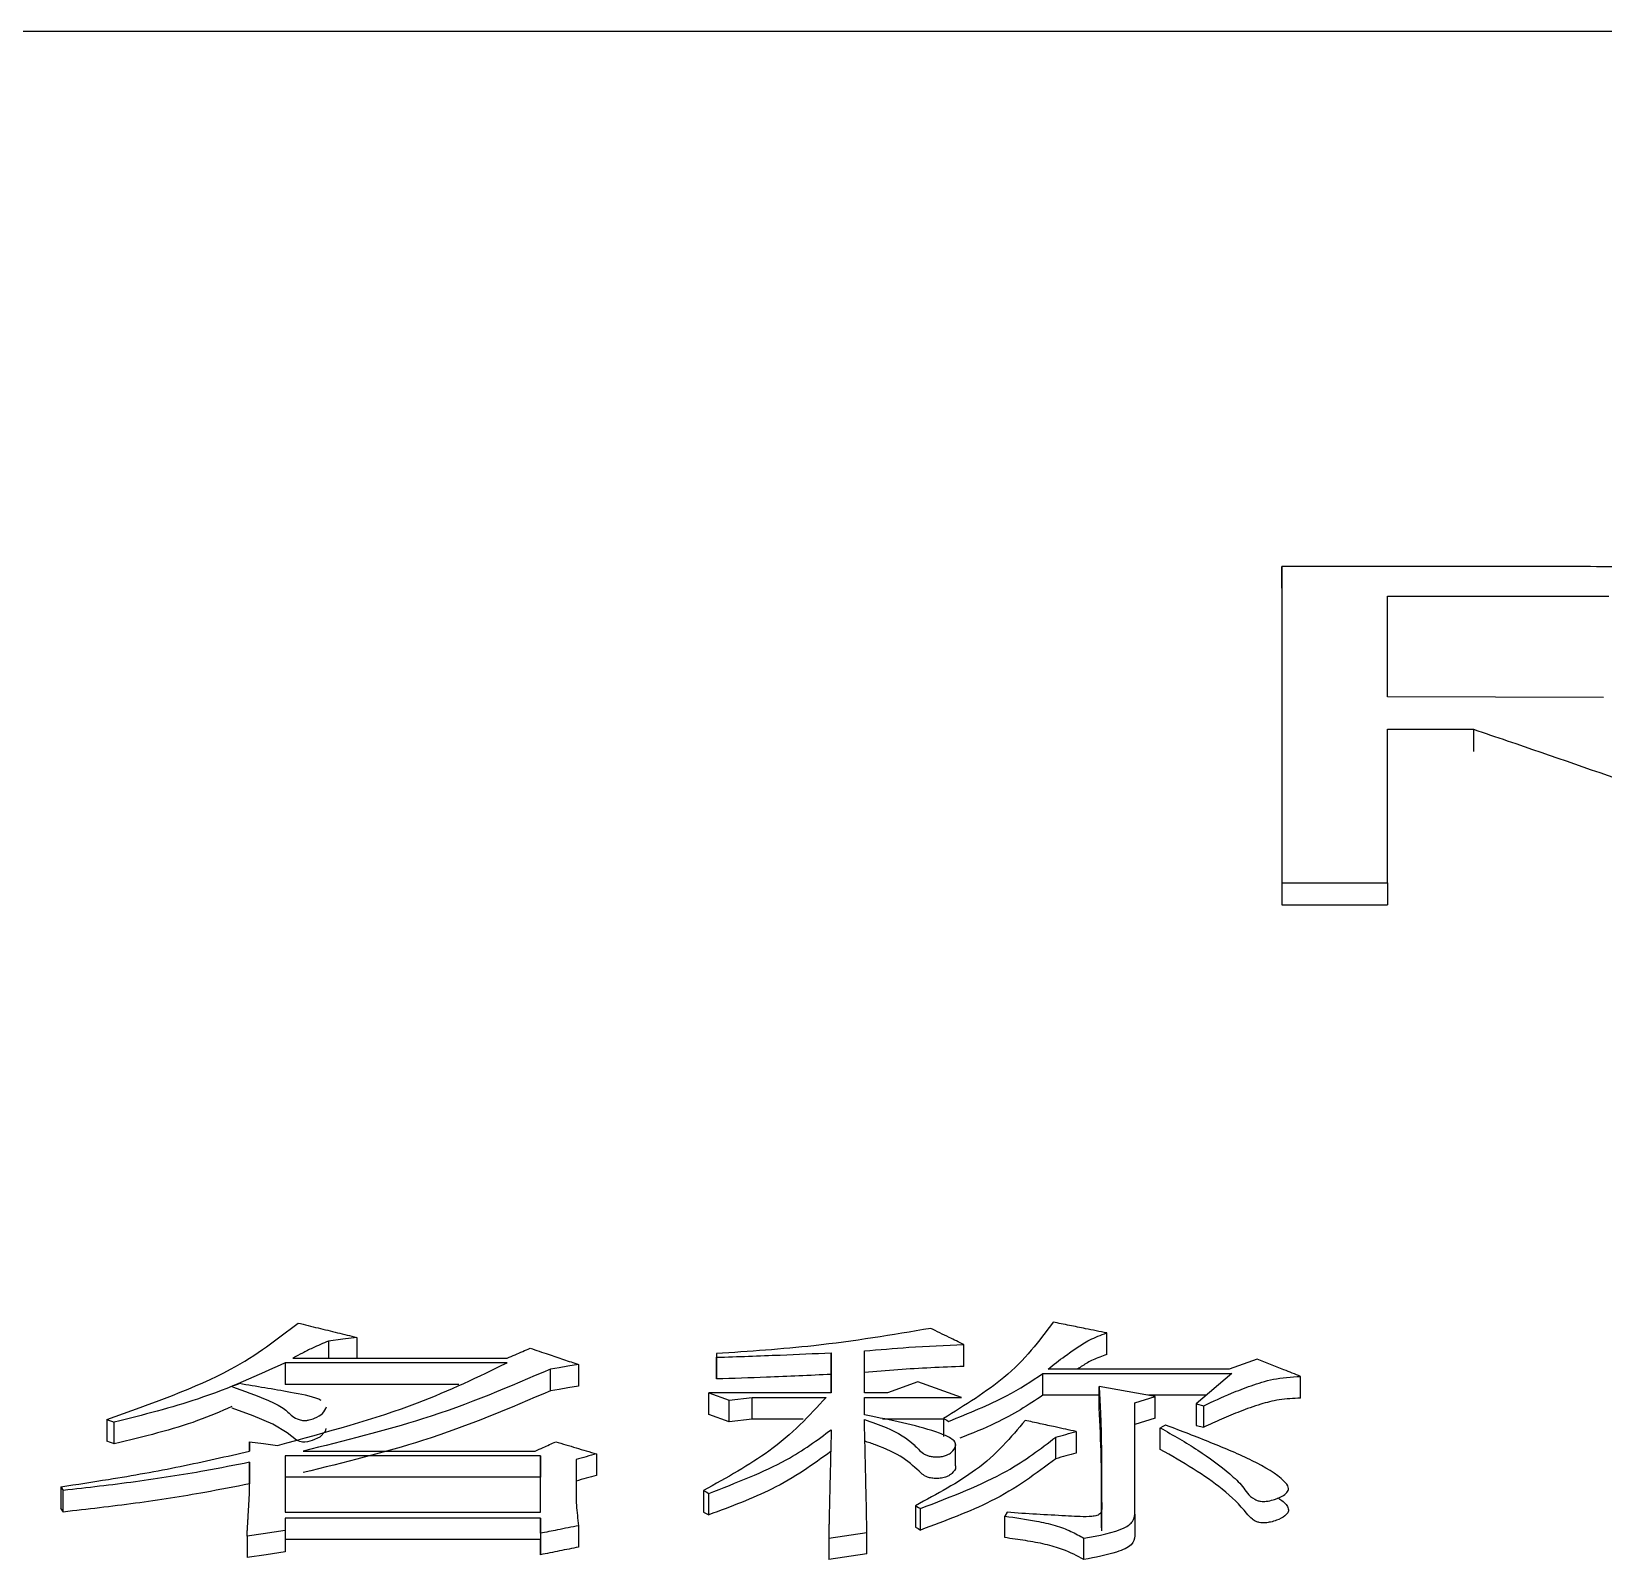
# Model space of a CAD drawing. Header units: millimetres. Extents: x 1953 to 4389, y 564 to 2287.
# Drawn here: x 2472.54 to 2479.2, y 2101.98 to 2108.46 of the extents above; entities that cross this region are included whole.
import ezdxf

# ---------------------------------------------------------------- set-up
doc = ezdxf.new("R2010")
doc.units = ezdxf.units.MM

msp = doc.modelspace()

# ---------------------------------------------------------------- linework, layer by layer
at = {"color": 7, "linetype": 'Continuous', "lineweight": 25}
for p, q in [((2504.6079, 2108.4563), (2467.6079, 2108.4578)), ((2477.8377, 2106.0966), (2477.8377, 2106.1886)), ((2478.8383, 2106.1886), (2477.8377, 2106.1886)), ((2478.2865, 2105.6354), (2478.2864, 2106.0628)), ((2478.2864, 2106.0628), (2479.2239, 2106.0628)), ((2479.2019, 2105.6335), (2478.2865, 2105.6354)), ((2478.2865, 2105.4982), (2478.651, 2105.4982)), ((2478.2865, 2104.8478), (2478.2865, 2105.4982)), ((2478.651, 2105.4982), (2478.651, 2105.4045)), ((2477.8378, 2104.8478), (2477.8378, 2104.7532)), ((2477.8378, 2104.8478), (2478.2865, 2104.8478)), ((2478.2865, 2104.8478), (2478.2865, 2104.7532)), ((2477.8378, 2104.7532), (2478.2865, 2104.7532)), ((2473.7962, 2102.904), (2473.7962, 2102.8312)), ((2473.9152, 2102.9193), (2473.9152, 2102.8312)), ((2476.4897, 2102.7966), (2476.4897, 2102.8887)), ((2473.6448, 2102.8312), (2474.5534, 2102.8312)), ((2475.4404, 2102.8504), (2475.4404, 2102.835)), ((2475.4404, 2102.8504), (2475.4404, 2102.7584)), ((2475.4404, 2102.743), (2475.4404, 2102.835)), ((2475.9272, 2102.8542), (2475.9272, 2102.6843)), ((2475.9272, 2102.7622), (2475.9272, 2102.8542)), ((2476.0679, 2102.6843), (2476.0679, 2102.8619)), ((2477.7337, 2102.8273), (2477.6147, 2102.7849)), ((2474.5534, 2102.812), (2473.6122, 2102.812)), ((2473.6122, 2102.812), (2473.6122, 2102.7201)), ((2474.7372, 2102.6931), (2474.7372, 2102.785)), ((2474.8563, 2102.8043), (2474.8563, 2102.7123)), ((2475.4404, 2102.7584), (2475.4404, 2102.743)), ((2475.9272, 2102.6843), (2475.9272, 2102.7622)), ((2476.825, 2102.6738), (2476.825, 2102.7657)), ((2476.825, 2102.7657), (2477.6255, 2102.7656)), ((2477.6147, 2102.7849), (2476.8467, 2102.785)), ((2477.6255, 2102.7656), (2477.4741, 2102.6375)), ((2477.9176, 2102.6622), (2477.9176, 2102.754)), ((2474.3476, 2102.72), (2473.6122, 2102.7201)), ((2475.408, 2102.6843), (2475.4945, 2102.6532)), ((2475.9272, 2102.6843), (2475.408, 2102.6843)), ((2475.408, 2102.5925), (2475.408, 2102.6843)), ((2476.1652, 2102.6843), (2476.0679, 2102.6843)), ((2476.295, 2102.7309), (2476.1652, 2102.6843)), ((2476.4789, 2102.6648), (2476.295, 2102.7309)), ((2477.301, 2102.6687), (2477.063, 2102.7115)), ((2477.063, 2102.6196), (2477.063, 2102.7115)), ((2475.4945, 2102.6532), (2475.5919, 2102.6649)), ((2475.4945, 2102.5614), (2475.4945, 2102.6532)), ((2475.5919, 2102.6649), (2475.9056, 2102.6649)), ((2476.0679, 2102.6649), (2476.4789, 2102.6648)), ((2476.0679, 2102.5907), (2476.0679, 2102.6649)), ((2477.063, 2102.6738), (2476.825, 2102.6738)), ((2477.2145, 2102.6415), (2477.301, 2102.6687)), ((2477.2145, 2102.1694), (2477.2145, 2102.6415)), ((2477.5169, 2102.6737), (2477.273, 2102.6738)), ((2477.301, 2102.577), (2477.301, 2102.6687)), ((2477.4741, 2102.6375), (2477.5066, 2102.6297)), ((2477.4741, 2102.6375), (2477.4741, 2102.5458)), ((2477.5066, 2102.538), (2477.5066, 2102.6297)), ((2472.8551, 2102.5712), (2472.8551, 2102.4796)), ((2472.8875, 2102.4678), (2472.8875, 2102.5595)), ((2475.4945, 2102.5614), (2475.408, 2102.5925)), ((2475.5919, 2102.5731), (2475.4945, 2102.5614)), ((2475.8076, 2102.5731), (2475.5919, 2102.5731)), ((2476.4031, 2102.5731), (2476.1444, 2102.5731)), ((2476.4031, 2102.5751), (2476.4031, 2102.4991)), ((2477.301, 2102.577), (2477.2145, 2102.5497)), ((2476.8791, 2102.4049), (2476.8791, 2102.4964)), ((2476.9657, 2102.52), (2476.9657, 2102.4285)), ((2477.3226, 2102.4442), (2477.3226, 2102.5357)), ((2477.4741, 2102.5458), (2477.5066, 2102.538)), ((2473.4609, 2102.4372), (2473.4609, 2102.4768)), ((2473.4609, 2102.4768), (2473.4609, 2102.4372)), ((2473.6123, 2102.4174), (2473.6123, 2102.1775)), ((2474.6941, 2102.4174), (2473.6123, 2102.4174)), ((2473.688, 2102.4372), (2474.6724, 2102.4372)), ((2474.6941, 2102.1775), (2474.6941, 2102.4174)), ((2474.6941, 2102.4174), (2474.6941, 2102.326)), ((2474.932, 2102.4253), (2474.932, 2102.3339)), ((2476.4544, 2102.4603), (2476.4544, 2102.4698)), ((2476.4544, 2102.3772), (2476.4544, 2102.4593)), ((2473.4609, 2102.262), (2473.4609, 2102.3897)), ((2473.4609, 2102.3897), (2473.4609, 2102.2983)), ((2474.8455, 2102.4015), (2474.8455, 2102.2499)), ((2472.6604, 2102.286), (2472.6712, 2102.27)), ((2472.6604, 2102.286), (2472.6604, 2102.1948)), ((2473.4609, 2102.2619), (2473.4609, 2102.2983)), ((2474.6941, 2102.326), (2473.6123, 2102.326)), ((2474.6941, 2102.1775), (2474.6941, 2102.326)), ((2472.6712, 2102.1788), (2472.6712, 2102.27)), ((2475.3863, 2102.27), (2475.3863, 2102.1787)), ((2475.408, 2102.1667), (2475.408, 2102.2579)), ((2473.6123, 2102.1775), (2474.6941, 2102.1775)), ((2474.6941, 2102.1533), (2473.6123, 2102.1533)), ((2473.6123, 2102.1533), (2473.6123, 2102.1007)), ((2474.6941, 2102.0885), (2474.6941, 2102.1533)), ((2474.6941, 2102.1533), (2474.6941, 2102.0622)), ((2476.2842, 2102.2057), (2476.2842, 2102.1145)), ((2476.3058, 2102.1025), (2476.3058, 2102.1936)), ((2476.6736, 2102.1775), (2476.6628, 2102.1613)), ((2477.0739, 2102.0984), (2477.0739, 2102.1895)), ((2477.2145, 2102.1694), (2477.2145, 2102.0783)), ((2473.6123, 2102.1007), (2473.6123, 2102.0097)), ((2474.6941, 2102.0885), (2474.6941, 2101.9975)), ((2474.8563, 2102.1209), (2474.8563, 2102.0299)), ((2475.9164, 2102.0682), (2476.0787, 2102.0925)), ((2476.0787, 2102.0015), (2476.0787, 2102.0925)), ((2473.4501, 2102.0764), (2473.4501, 2101.9854)), ((2474.6941, 2102.0622), (2473.6123, 2102.0622)), ((2474.6941, 2101.9975), (2474.6941, 2102.0622)), ((2475.9164, 2102.0682), (2475.9164, 2101.9772)), ((2476.9982, 2101.9772), (2476.9982, 2102.0682)), ((2476.0787, 2102.0015), (2475.9164, 2101.9772))]:
    msp.add_line(p, q, dxfattribs=at)
at = {"color": 7, "linetype": 'Continuous', "lineweight": 25, "flags": 128}
for points in [[(2473.9152, 2102.9193), (2473.8557, 2102.9117), (2473.7962, 2102.904)], [(2474.8563, 2102.8043), (2474.8101, 2102.7968), (2474.7737, 2102.7909), (2474.7373, 2102.785)], [(2473.4176, 2102.7232), (2473.4093, 2102.7202), (2473.3972, 2102.7159), (2473.3915, 2102.7138)], [(2474.8563, 2102.7123), (2474.8101, 2102.7049), (2474.7737, 2102.699), (2474.7373, 2102.6931)], [(2473.785, 2102.5336), (2473.7814, 2102.5196), (2473.7583, 2102.4965), (2473.7268, 2102.4815), (2473.7062, 2102.4762), (2473.6958, 2102.4751), (2473.685, 2102.4755), (2473.6745, 2102.4777), (2473.6597, 2102.4835), (2473.6197, 2102.5149), (2473.5602, 2102.5507), (2473.4768, 2102.5867), (2473.3874, 2102.6189), (2473.3851, 2102.6197), (2473.3851, 2102.6197)], [(2475.5919, 2102.5731), (2475.5919, 2102.596), (2475.5919, 2102.619), (2475.5919, 2102.6419), (2475.5919, 2102.6649)], [(2472.8551, 2102.5712), (2472.8633, 2102.5682), (2472.8754, 2102.5638), (2472.8875, 2102.5595)], [(2476.4031, 2102.5751), (2476.4086, 2102.5721), (2476.4167, 2102.5677), (2476.4248, 2102.5633)], [(2477.3442, 2102.5475), (2477.3334, 2102.5416), (2477.3227, 2102.5357)], [(2472.8875, 2102.4678), (2472.8792, 2102.4708), (2472.871, 2102.4738), (2472.8551, 2102.4796)], [(2473.4609, 2102.4768), (2473.5203, 2102.4689), (2473.5798, 2102.461)], [(2475.3863, 2102.27), (2475.3972, 2102.2639), (2475.408, 2102.2579)], [(2475.3863, 2102.1787), (2475.3918, 2102.1757), (2475.3973, 2102.1726), (2475.408, 2102.1667)], [(2476.2842, 2102.2057), (2476.2897, 2102.2026), (2476.2977, 2102.1981), (2476.3058, 2102.1936)], [(2476.6628, 2102.0702), (2476.6628, 2102.1072), (2476.6628, 2102.1343), (2476.6628, 2102.1613)], [(2473.6123, 2102.1007), (2473.5653, 2102.0937), (2473.5183, 2102.0866), (2473.4501, 2102.0764)], [(2476.2842, 2102.1145), (2476.2897, 2102.1114), (2476.2952, 2102.1084), (2476.3058, 2102.1025)], [(2473.6123, 2102.0097), (2473.5312, 2101.9975), (2473.4501, 2101.9854)]]:
    msp.add_lwpolyline(points, dxfattribs=at)
at = {"color": 7, "linetype": 'Continuous', "lineweight": 25}
for points, knots in [([(2477.8377, 2106.1886), (2477.8377, 2106.0118), (2477.8377, 2105.5982), (2477.8378, 2105.121), (2477.8378, 2104.8478)], [0, 0, 0, 0, 0.427525, 1, 1, 1, 1]), ([(2479.9711, 2106.172), (2479.9612, 2106.1724), (2479.9462, 2106.173), (2479.9263, 2106.1738), (2479.9114, 2106.1744), (2479.8914, 2106.1752), (2479.8715, 2106.176), (2479.8515, 2106.1767), (2479.8366, 2106.1773), (2479.8216, 2106.1778), (2479.8016, 2106.1785), (2479.7816, 2106.1792), (2479.7616, 2106.1798), (2479.7466, 2106.1802), (2479.7166, 2106.1811), (2479.6514, 2106.1827), (2479.5709, 2106.1841), (2479.4301, 2106.1859), (2479.261, 2106.1876), (2479.0436, 2106.1885), (2478.9068, 2106.1886), (2478.8383, 2106.1886)], [0, 0, 0, 0, 0.026604, 0.039906, 0.053209, 0.066511, 0.093115, 0.106417, 0.119719, 0.133022, 0.146324, 0.172928, 0.18623, 0.199533, 0.212835, 0.266046, 0.372479, 0.425688, 0.638532, 0.819249, 1, 1, 1, 1]), ([(2477.8377, 2106.0923), (2477.8377, 2105.9155), (2477.8377, 2105.5024), (2477.8378, 2105.0258), (2477.8378, 2104.7532)], [0, 0, 0, 0, 0.428082, 1, 1, 1, 1]), ([(2478.651, 2105.4982), (2478.6986, 2105.482), (2478.9362, 2105.4012), (2479.3611, 2105.2539), (2479.9259, 2105.0535), (2480.3006, 2104.9163), (2480.488, 2104.8477)], [0, 0, 0, 0, 0.077607, 0.388036, 0.694012, 1, 1, 1, 1]), ([(2472.8551, 2102.5712), (2473.0446, 2102.6383), (2473.3798, 2102.757), (2473.5795, 2102.9126), (2473.6663, 2102.9803)], [0, 0, 0, 0, 0.5655186, 1, 1, 1, 1]), ([(2473.6664, 2102.9803), (2473.6949, 2102.9733), (2473.7506, 2102.9597), (2473.8335, 2102.9394), (2473.888, 2102.926), (2473.9152, 2102.9193)], [0, 0, 0, 0, 0.343461, 0.671731, 1, 1, 1, 1]), ([(2476.349, 2102.9574), (2476.1859, 2102.9301), (2475.8931, 2102.8811), (2475.5794, 2102.8598), (2475.4404, 2102.8504)], [0, 0, 0, 0, 0.557097, 1, 1, 1, 1]), ([(2476.4897, 2102.8887), (2476.4687, 2102.899), (2476.4348, 2102.9156), (2476.3879, 2102.9385), (2476.362, 2102.9511), (2476.3491, 2102.9574)], [0, 0, 0, 0, 0.4477993, 0.7238996, 1, 1, 1, 1]), ([(2476.8683, 2102.984), (2476.8088, 2102.904), (2476.702, 2102.7605), (2476.4949, 2102.632), (2476.4031, 2102.5751)], [0, 0, 0, 0, 0.556899, 1, 1, 1, 1]), ([(2477.0955, 2102.9383), (2477.0656, 2102.9443), (2477.0128, 2102.9549), (2476.937, 2102.9702), (2476.8912, 2102.9794), (2476.8683, 2102.984)], [0, 0, 0, 0, 0.394861, 0.69743, 1, 1, 1, 1]), ([(2473.7962, 2102.904), (2473.7729, 2102.8942), (2473.7341, 2102.8778), (2473.6851, 2102.853), (2473.6582, 2102.8385), (2473.6448, 2102.8312)], [0, 0, 0, 0, 0.429081, 0.714347, 1, 1, 1, 1]), ([(2476.0679, 2102.8619), (2476.1304, 2102.8675), (2476.2695, 2102.88), (2476.4116, 2102.8856), (2476.4897, 2102.8887)], [0, 0, 0, 0, 0.449849, 1, 1, 1, 1]), ([(2476.8467, 2102.785), (2476.8701, 2102.8035), (2476.9087, 2102.834), (2476.9682, 2102.8752), (2477.0199, 2102.9104), (2477.0702, 2102.9289), (2477.0955, 2102.9383)], [0, 0, 0, 0, 0.337761, 0.556951, 0.777135, 1, 1, 1, 1]), ([(2477.0955, 2102.8462), (2477.0955, 2102.8539), (2477.0955, 2102.8694), (2477.0955, 2102.9001), (2477.0955, 2102.9231), (2477.0955, 2102.9383)], [0, 0, 0, 0, 0.2525, 0.505, 1, 1, 1, 1]), ([(2474.5534, 2102.8312), (2474.5647, 2102.8361), (2474.5866, 2102.8456), (2474.619, 2102.8597), (2474.6402, 2102.8688), (2474.6508, 2102.8734)], [0, 0, 0, 0, 0.347839, 0.673919, 1, 1, 1, 1]), ([(2474.6508, 2102.8734), (2474.6763, 2102.8648), (2474.7234, 2102.849), (2474.7919, 2102.826), (2474.8348, 2102.8115), (2474.8563, 2102.8043)], [0, 0, 0, 0, 0.373043, 0.686521, 1, 1, 1, 1]), ([(2475.4404, 2102.835), (2475.5308, 2102.838), (2475.6933, 2102.8435), (2475.8553, 2102.8509), (2475.9272, 2102.8542)], [0, 0, 0, 0, 0.555754, 1, 1, 1, 1]), ([(2477.0955, 2102.8462), (2477.0752, 2102.8392), (2477.035, 2102.8254), (2476.9988, 2102.8031), (2476.9787, 2102.7895), (2476.9719, 2102.7849)], [0, 0, 0, 0, 0.401498, 0.797434, 1, 1, 1, 1]), ([(2477.9176, 2102.754), (2477.894, 2102.7635), (2477.8515, 2102.7804), (2477.7902, 2102.8048), (2477.7525, 2102.8198), (2477.7337, 2102.8273)], [0, 0, 0, 0, 0.386102, 0.693051, 1, 1, 1, 1]), ([(2473.6122, 2102.812), (2473.4949, 2102.7578), (2473.2836, 2102.6602), (2473.0094, 2102.5905), (2472.8875, 2102.5595)], [0, 0, 0, 0, 0.555264, 1, 1, 1, 1]), ([(2473.5798, 2102.461), (2473.7868, 2102.5176), (2474.1533, 2102.6177), (2474.4321, 2102.7531), (2474.5534, 2102.812)], [0, 0, 0, 0, 0.564995, 1, 1, 1, 1]), ([(2474.7373, 2102.785), (2474.5645, 2102.7107), (2474.2534, 2102.5768), (2473.862, 2102.4803), (2473.688, 2102.4373)], [0, 0, 0, 0, 0.555354, 1, 1, 1, 1]), ([(2475.9272, 2102.7622), (2475.8358, 2102.7581), (2475.6738, 2102.7507), (2475.5113, 2102.7454), (2475.4404, 2102.743)], [0, 0, 0, 0, 0.564211, 1, 1, 1, 1]), ([(2476.4897, 2102.7966), (2476.3961, 2102.7926), (2476.2542, 2102.7865), (2476.1151, 2102.7741), (2476.0678, 2102.7699)], [0, 0, 0, 0, 0.659861, 1, 1, 1, 1]), ([(2476.4248, 2102.5633), (2476.5109, 2102.5981), (2476.6637, 2102.66), (2476.776, 2102.7335), (2476.825, 2102.7657)], [0, 0, 0, 0, 0.563218, 1, 1, 1, 1]), ([(2477.5066, 2102.6297), (2477.5453, 2102.6476), (2477.6091, 2102.6772), (2477.7064, 2102.7148), (2477.7987, 2102.7455), (2477.8777, 2102.7512), (2477.9176, 2102.754)], [0, 0, 0, 0, 0.335019, 0.553277, 0.774167, 1, 1, 1, 1]), ([(2473.3851, 2102.7115), (2473.4371, 2102.6925), (2473.515, 2102.664), (2473.6072, 2102.6221), (2473.6339, 2102.591), (2473.6608, 2102.5731), (2473.6797, 2102.5678), (2473.6899, 2102.5665), (2473.7015, 2102.5669), (2473.7182, 2102.5699), (2473.7446, 2102.5793), (2473.7764, 2102.5978), (2473.783, 2102.6156), (2473.7866, 2102.6252)], [0, 0, 0, 0, 0.318334, 0.477294, 0.616925, 0.687072, 0.704751, 0.71934, 0.733979, 0.755949, 0.800249, 0.89164, 1, 1, 1, 1]), ([(2473.7648, 2102.6519), (2473.7613, 2102.6536), (2473.7271, 2102.6694), (2473.6041, 2102.6921), (2473.4894, 2102.7113), (2473.4176, 2102.7232)], [0, 0, 0, 0, 0.041495, 0.400617, 1, 1, 1, 1]), ([(2474.7373, 2102.6931), (2474.5645, 2102.6189), (2474.2534, 2102.4852), (2473.862, 2102.3887), (2473.688, 2102.3458)], [0, 0, 0, 0, 0.555295, 1, 1, 1, 1]), ([(2477.063, 2102.7115), (2477.0632, 2102.7084), (2477.0636, 2102.7023), (2477.0641, 2102.693), (2477.0646, 2102.6838), (2477.0651, 2102.6746), (2477.0656, 2102.6654), (2477.066, 2102.6577), (2477.0664, 2102.65), (2477.0668, 2102.6423), (2477.0672, 2102.633), (2477.0678, 2102.6207), (2477.0686, 2102.6052), (2477.0694, 2102.5867), (2477.07, 2102.5712), (2477.0705, 2102.5557), (2477.071, 2102.5402), (2477.0715, 2102.5215), (2477.0718, 2102.506), (2477.0721, 2102.4904), (2477.0723, 2102.4748), (2477.0726, 2102.456), (2477.0728, 2102.4404), (2477.073, 2102.4247), (2477.0731, 2102.4091), (2477.0733, 2102.384), (2477.0735, 2102.3525), (2477.0736, 2102.3241), (2477.0737, 2102.3067), (2477.0737, 2102.2988), (2477.0737, 2102.2909), (2477.0738, 2102.283), (2477.0738, 2102.2751), (2477.0738, 2102.2672), (2477.0738, 2102.2577), (2477.0738, 2102.2498), (2477.0738, 2102.2442), (2477.0738, 2102.2402), (2477.0738, 2102.2363), (2477.0738, 2102.2323), (2477.0738, 2102.2283), (2477.0738, 2102.2244), (2477.0739, 2102.2196), (2477.0739, 2102.2156), (2477.0739, 2102.2116), (2477.0739, 2102.2077), (2477.0739, 2102.2029), (2477.0739, 2102.1989), (2477.0739, 2102.1945), (2477.0739, 2102.1916), (2477.0739, 2102.1895)], [0, 0, 0, 0, 0.0179705, 0.035941, 0.0539114, 0.0718819, 0.0898524, 0.1078229, 0.1168081, 0.1347786, 0.152749, 0.1707195, 0.2066605, 0.2426014, 0.2785424, 0.2965129, 0.3324539, 0.3683948, 0.4043358, 0.4223063, 0.4582472, 0.4941882, 0.5301291, 0.5480996, 0.5840406, 0.6199815, 0.6918635, 0.7637454, 0.7817158, 0.7907011, 0.8086716, 0.826642, 0.8356273, 0.8535978, 0.8715682, 0.8895387, 0.8985239, 0.9030166, 0.9120018, 0.920987, 0.9254797, 0.9344649, 0.9434501, 0.9524354, 0.956928, 0.9659132, 0.9748985, 0.9838837, 0.9883763, 1, 1, 1, 1]), ([(2473.3851, 2102.626), (2473.3385, 2102.6054), (2473.1957, 2102.5424), (2473.0115, 2102.4979), (2472.8875, 2102.4678)], [0, 0, 0, 0, 0.326498, 1, 1, 1, 1]), ([(2475.9056, 2102.6649), (2475.8338, 2102.587), (2475.7048, 2102.4471), (2475.4842, 2102.3244), (2475.3863, 2102.27)], [0, 0, 0, 0, 0.55626, 1, 1, 1, 1]), ([(2476.825, 2102.6738), (2476.7625, 2102.6328), (2476.6619, 2102.5669), (2476.5241, 2102.5122), (2476.4719, 2102.4915)], [0, 0, 0, 0, 0.621969, 1, 1, 1, 1]), ([(2477.0739, 2102.0984), (2477.0737, 2102.1603), (2477.0735, 2102.2648), (2477.0724, 2102.4391), (2477.0667, 2102.55), (2477.063, 2102.6196)], [0, 0, 0, 0, 0.351751, 0.593192, 1, 1, 1, 1]), ([(2477.9176, 2102.6622), (2477.8865, 2102.6604), (2477.8249, 2102.6571), (2477.7396, 2102.6347), (2477.6609, 2102.6059), (2477.5814, 2102.5727), (2477.5315, 2102.5496), (2477.5066, 2102.538)], [0, 0, 0, 0, 0.175416, 0.347585, 0.56656, 0.783731, 1, 1, 1, 1]), ([(2476.0679, 2102.5711), (2476.0995, 2102.5602), (2476.1864, 2102.5302), (2476.2689, 2102.4791), (2476.3043, 2102.4354), (2476.3303, 2102.4195), (2476.3463, 2102.4146), (2476.3645, 2102.4124), (2476.3842, 2102.4126), (2476.4037, 2102.4153), (2476.4229, 2102.4217), (2476.4433, 2102.4364), (2476.457, 2102.4555), (2476.4537, 2102.4765), (2476.4305, 2102.4954), (2476.3238, 2102.5394), (2476.1888, 2102.5667), (2476.0776, 2102.5888), (2476.0679, 2102.5907)], [0, 0, 0, 0, 0.104817, 0.288489, 0.371154, 0.389962, 0.405383, 0.420813, 0.436756, 0.454227, 0.471615, 0.498268, 0.557765, 0.592477, 0.62706, 0.687172, 0.972715, 1, 1, 1, 1]), ([(2476.0787, 2102.0925), (2476.0775, 2102.1459), (2476.0761, 2102.2126), (2476.0743, 2102.2919), (2476.0736, 2102.3249), (2476.0729, 2102.3577), (2476.0723, 2102.384), (2476.0715, 2102.4167), (2476.0709, 2102.4429), (2476.0703, 2102.469), (2476.0698, 2102.4885), (2476.0694, 2102.5047), (2476.069, 2102.521), (2476.0687, 2102.5339), (2476.0684, 2102.5469), (2476.0682, 2102.5582), (2476.068, 2102.5663), (2476.0679, 2102.5711)], [0, 0, 0, 0, 0.329938, 0.412422, 0.494907, 0.536149, 0.618633, 0.659875, 0.74236, 0.783602, 0.824844, 0.866086, 0.886707, 0.927949, 0.94857, 0.969192, 1, 1, 1, 1]), ([(2476.7493, 2102.5672), (2476.6892, 2102.4952), (2476.581, 2102.3656), (2476.3755, 2102.2549), (2476.2842, 2102.2057)], [0, 0, 0, 0, 0.555457, 1, 1, 1, 1]), ([(2476.9657, 2102.52), (2476.9361, 2102.5265), (2476.8853, 2102.5376), (2476.8131, 2102.5533), (2476.7706, 2102.5626), (2476.7493, 2102.5672)], [0, 0, 0, 0, 0.410172, 0.705086, 1, 1, 1, 1]), ([(2477.3226, 2102.5357), (2477.377, 2102.5047), (2477.4859, 2102.4426), (2477.5986, 2102.3579), (2477.6764, 2102.288), (2477.6957, 2102.246), (2477.7332, 2102.2276), (2477.7467, 2102.2241), (2477.7632, 2102.2234), (2477.7843, 2102.2257), (2477.8146, 2102.2335), (2477.8442, 2102.2472), (2477.8653, 2102.2653), (2477.8678, 2102.2866), (2477.8281, 2102.3338), (2477.7164, 2102.3987), (2477.5373, 2102.4737), (2477.4111, 2102.5227), (2477.3456, 2102.547), (2477.3442, 2102.5475)], [0, 0, 0, 0, 0.146382, 0.292955, 0.366204, 0.439427, 0.447746, 0.45616, 0.463429, 0.472823, 0.489455, 0.518149, 0.540935, 0.563855, 0.597101, 0.728178, 0.861562, 0.99717, 1, 1, 1, 1]), ([(2475.408, 2102.2579), (2475.525, 2102.3031), (2475.7324, 2102.3832), (2475.8681, 2102.484), (2475.9272, 2102.5279)], [0, 0, 0, 0, 0.56439, 1, 1, 1, 1]), ([(2475.9272, 2102.5279), (2475.9261, 2102.4817), (2475.9248, 2102.4297), (2475.9233, 2102.3656), (2475.9226, 2102.3364), (2475.9217, 2102.3013), (2475.9209, 2102.2661), (2475.9201, 2102.2308), (2475.9193, 2102.1955), (2475.9187, 2102.1659), (2475.9182, 2102.1452), (2475.9179, 2102.1304), (2475.9175, 2102.1156), (2475.9172, 2102.1007), (2475.9169, 2102.0888), (2475.9167, 2102.079), (2475.9165, 2102.0721), (2475.9164, 2102.0682)], [0, 0, 0, 0, 0.305862, 0.344095, 0.42056, 0.497026, 0.573491, 0.649956, 0.726422, 0.802887, 0.84112, 0.860236, 0.898469, 0.936701, 0.955818, 0.974934, 1, 1, 1, 1]), ([(2476.3058, 2102.1936), (2476.4363, 2102.2441), (2476.6676, 2102.3336), (2476.815, 2102.447), (2476.8791, 2102.4964)], [0, 0, 0, 0, 0.564262, 1, 1, 1, 1]), ([(2476.8792, 2102.4964), (2476.8936, 2102.5003), (2476.9224, 2102.5082), (2476.9513, 2102.5161), (2476.9657, 2102.52)], [0, 0, 0, 0, 0.499999, 1, 1, 1, 1]), ([(2472.6604, 2102.286), (2472.7282, 2102.2962), (2472.9001, 2102.322), (2473.1703, 2102.3705), (2473.3638, 2102.4149), (2473.4609, 2102.4372)], [0, 0, 0, 0, 0.2452891, 0.6214693, 1, 1, 1, 1]), ([(2474.6724, 2102.4372), (2474.6836, 2102.4423), (2474.7036, 2102.4515), (2474.7324, 2102.4646), (2474.7501, 2102.4727), (2474.759, 2102.4767)], [0, 0, 0, 0, 0.38646, 0.693229, 1, 1, 1, 1]), ([(2474.759, 2102.4767), (2474.7878, 2102.4682), (2474.8455, 2102.4511), (2474.9032, 2102.4339), (2474.932, 2102.4253)], [0, 0, 0, 0, 0.4999994, 1, 1, 1, 1]), ([(2474.932, 2102.4253), (2474.9176, 2102.4214), (2474.8888, 2102.4134), (2474.8599, 2102.4055), (2474.8455, 2102.4015)], [0, 0, 0, 0, 0.5, 1, 1, 1, 1]), ([(2475.9272, 2102.4364), (2475.8502, 2102.3806), (2475.7116, 2102.2802), (2475.5015, 2102.2017), (2475.408, 2102.1667)], [0, 0, 0, 0, 0.554907, 1, 1, 1, 1]), ([(2476.4527, 2102.3777), (2476.4536, 2102.3747), (2476.4576, 2102.3627), (2476.4443, 2102.3471), (2476.4265, 2102.3324), (2476.408, 2102.3246), (2476.3851, 2102.3211), (2476.3631, 2102.321), (2476.3436, 2102.3237), (2476.3231, 2102.331), (2476.289, 2102.3605), (2476.2395, 2102.4101), (2476.1462, 2102.4537), (2476.0839, 2102.4742), (2476.0679, 2102.4795)], [0, 0, 0, 0, 0.03217, 0.130443, 0.169493, 0.209, 0.243133, 0.273005, 0.30335, 0.330697, 0.38979, 0.648371, 0.90947, 1, 1, 1, 1]), ([(2476.9657, 2102.4285), (2476.9513, 2102.4245), (2476.9224, 2102.4167), (2476.8936, 2102.4088), (2476.8791, 2102.4049)], [0, 0, 0, 0, 0.500001, 1, 1, 1, 1]), ([(2477.8196, 2102.239), (2477.8242, 2102.2363), (2477.8454, 2102.2239), (2477.8638, 2102.2034), (2477.8679, 2102.1791), (2477.8508, 2102.1599), (2477.8225, 2102.1455), (2477.7929, 2102.1364), (2477.7721, 2102.1329), (2477.7554, 2102.1323), (2477.741, 2102.1341), (2477.7257, 2102.1394), (2477.7056, 2102.1526), (2477.6686, 2102.2004), (2477.5939, 2102.2738), (2477.4649, 2102.3629), (2477.3702, 2102.417), (2477.3226, 2102.4442)], [0, 0, 0, 0, 0.019935, 0.092126, 0.128452, 0.164994, 0.212308, 0.23785, 0.255737, 0.26718, 0.278732, 0.291669, 0.31574, 0.371395, 0.593339, 0.795955, 1, 1, 1, 1]), ([(2473.4609, 2102.3897), (2473.3982, 2102.3773), (2473.2406, 2102.3463), (2472.9775, 2102.305), (2472.7735, 2102.2817), (2472.6712, 2102.27)], [0, 0, 0, 0, 0.247522, 0.622512, 1, 1, 1, 1]), ([(2476.8791, 2102.4049), (2476.7959, 2102.342), (2476.6459, 2102.2287), (2476.4106, 2102.1414), (2476.3058, 2102.1025)], [0, 0, 0, 0, 0.55488, 1, 1, 1, 1]), ([(2473.4609, 2102.2983), (2473.3982, 2102.2859), (2473.2406, 2102.255), (2472.9774, 2102.2137), (2472.7735, 2102.1904), (2472.6712, 2102.1788)], [0, 0, 0, 0, 0.247562, 0.622535, 1, 1, 1, 1]), ([(2474.932, 2102.3339), (2474.9176, 2102.3299), (2474.8888, 2102.322), (2474.8599, 2102.3141), (2474.8455, 2102.3101)], [0, 0, 0, 0, 0.499999, 1, 1, 1, 1]), ([(2473.4501, 2102.0764), (2473.4502, 2102.0779), (2473.4503, 2102.0803), (2473.4505, 2102.0834), (2473.4507, 2102.0866), (2473.4509, 2102.0897), (2473.451, 2102.0928), (2473.4512, 2102.0952), (2473.4513, 2102.0983), (2473.4515, 2102.1014), (2473.4517, 2102.1046), (2473.4518, 2102.1069), (2473.452, 2102.11), (2473.4522, 2102.1132), (2473.4524, 2102.1163), (2473.4525, 2102.1186), (2473.4527, 2102.1218), (2473.4529, 2102.1257), (2473.4533, 2102.1319), (2473.4537, 2102.1381), (2473.454, 2102.1444), (2473.4543, 2102.1491), (2473.4547, 2102.1553), (2473.455, 2102.1615), (2473.4554, 2102.1678), (2473.4557, 2102.1724), (2473.456, 2102.1787), (2473.4564, 2102.1849), (2473.4567, 2102.1911), (2473.457, 2102.1958), (2473.4574, 2102.202), (2473.4577, 2102.2082), (2473.4581, 2102.2144), (2473.4584, 2102.2191), (2473.4587, 2102.2237), (2473.4589, 2102.2276), (2473.4591, 2102.2315), (2473.4593, 2102.2346), (2473.4595, 2102.2377), (2473.4596, 2102.24), (2473.4598, 2102.2431), (2473.46, 2102.2462), (2473.4602, 2102.2493), (2473.4603, 2102.2516), (2473.4605, 2102.2545), (2473.4607, 2102.258), (2473.4608, 2102.2606), (2473.4609, 2102.262)], [0, 0, 0, 0, 0.025173, 0.03776, 0.050346, 0.075519, 0.088105, 0.100692, 0.113278, 0.138451, 0.151038, 0.163624, 0.176211, 0.201384, 0.21397, 0.226556, 0.239143, 0.264316, 0.289489, 0.339835, 0.365007, 0.39018, 0.415353, 0.465699, 0.490872, 0.516045, 0.541218, 0.591564, 0.616737, 0.64191, 0.667082, 0.717428, 0.742601, 0.767774, 0.792947, 0.81812, 0.830706, 0.855879, 0.868466, 0.881052, 0.893639, 0.918812, 0.931398, 0.943984, 0.956571, 0.978285, 1, 1, 1, 1]), ([(2474.8455, 2102.2499), (2474.8458, 2102.2358), (2474.8464, 2102.2074), (2474.8505, 2102.1644), (2474.8544, 2102.1354), (2474.8563, 2102.1209)], [0, 0, 0, 0, 0.328449, 0.664167, 1, 1, 1, 1]), ([(2472.6712, 2102.1788), (2472.6694, 2102.1814), (2472.6658, 2102.1868), (2472.6622, 2102.1921), (2472.6604, 2102.1948)], [0, 0, 0, 0, 0.499999, 1, 1, 1, 1]), ([(2476.6628, 2102.1613), (2476.7081, 2102.1549), (2476.7823, 2102.1445), (2476.8782, 2102.1231), (2476.945, 2102.0977), (2476.9805, 2102.0779), (2476.9982, 2102.0682)], [0, 0, 0, 0, 0.347242, 0.568885, 0.786213, 1, 1, 1, 1]), ([(2477.0738, 2102.1895), (2477.0732, 2102.1843), (2477.0723, 2102.1769), (2477.0637, 2102.1683), (2477.0545, 2102.1637), (2477.04, 2102.1605), (2476.9949, 2102.1575), (2476.9127, 2102.163), (2476.7972, 2102.1689), (2476.7148, 2102.1746), (2476.6736, 2102.1775)], [0, 0, 0, 0, 0.083125, 0.11875, 0.147804, 0.176837, 0.225893, 0.446677, 0.723242, 1, 1, 1, 1]), ([(2476.9982, 2102.0682), (2477.0623, 2102.0793), (2477.1505, 2102.0947), (2477.2109, 2102.1384), (2477.2133, 2102.1591), (2477.2145, 2102.1694)], [0, 0, 0, 0, 0.574092, 0.788689, 1, 1, 1, 1]), ([(2474.8563, 2102.1209), (2474.8413, 2102.1179), (2474.8113, 2102.1119), (2474.7572, 2102.1011), (2474.7181, 2102.0933), (2474.6941, 2102.0885)], [0, 0, 0, 0, 0.277507, 0.555013, 1, 1, 1, 1]), ([(2474.8563, 2102.0299), (2474.8293, 2102.0245), (2474.7752, 2102.0137), (2474.7211, 2102.0029), (2474.6941, 2101.9975)], [0, 0, 0, 0, 0.5, 1, 1, 1, 1]), ([(2476.9982, 2101.9772), (2476.9701, 2101.9922), (2476.9235, 2102.0172), (2476.8355, 2102.0429), (2476.7507, 2102.058), (2476.6922, 2102.0661), (2476.6628, 2102.0702)], [0, 0, 0, 0, 0.3313615, 0.5507854, 0.7747187, 1, 1, 1, 1]), ([(2477.2145, 2102.0783), (2477.2125, 2102.065), (2477.2086, 2102.0381), (2477.1247, 2102.0006), (2477.0467, 2101.9861), (2476.9982, 2101.9772)], [0, 0, 0, 0, 0.2685744, 0.5449192, 1, 1, 1, 1])]:
    msp.add_open_spline(points, degree=3, knots=knots, dxfattribs=at)

doc.saveas('drawing.dxf')
